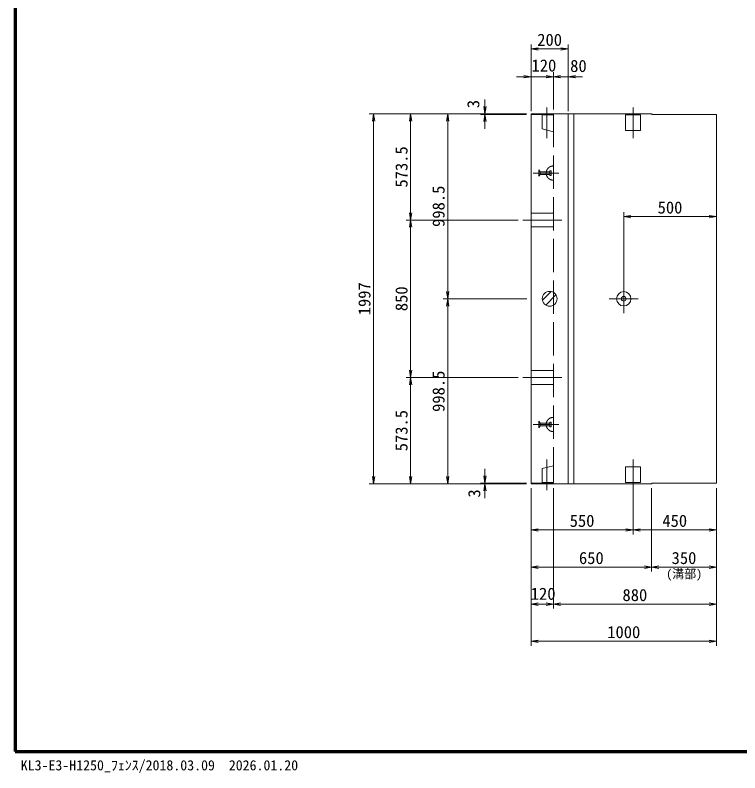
# Model space of a CAD drawing. Units: millimetres at full size, sheet at 1:30; some dimension numbers follow another scale. Extents: x 134809 to 146659, y -1498 to 6777.
# Drawn here: x 134809 to 138719, y -1498 to 2591 of the extents above; entities that cross this region are included whole.
import ezdxf
from ezdxf.enums import TextEntityAlignment as Align

# ---------------------------------------------------------------- set-up
doc = ezdxf.new("R2010")
doc.units = ezdxf.units.MM
doc.header["$LTSCALE"] = 30
doc.linetypes.add('CHAIN', pattern=[18.5, 12, -1.5, 3.5, -1.5])
doc.linetypes.add('DASHED', pattern=[7.5, 6, -1.5])
for name, color, linetype, lineweight in [('01図枠', 1, 'Continuous', 70), ('中心', 6, 'CHAIN', 9), ('外形線', 7, 'Continuous', 13), ('寸法', 2, 'Continuous', 9), ('細線', 4, 'Continuous', 9)]:
    doc.layers.add(name, color=color, linetype=linetype, lineweight=lineweight)
doc.layers.add('文字', color=7, linetype='Continuous')
doc.styles.add('ＭＳ ゴシック', font='')
doc.styles.get('ＭＳ ゴシック').set_extended_font_data('MS Gothic')

# ---------------------------------------------------------------- blocks, each defined once
blk = doc.blocks.new('open_arrow')
at = {"color": 0, "linetype": 'Continuous', "lineweight": -2}
blk.add_lwpolyline([(7.5, 1.25), (0, 0), (7.5, -1.25)], dxfattribs=at)

msp = doc.modelspace()

# ---------------------------------------------------------------- hatches: boundary and pattern name
at = {"layer": '細線'}
h = msp.add_hatch(dxfattribs=at)
h.set_pattern_fill('USER', color=256, style=0, pattern_type=2)
h.set_pattern_definition([(45, (13100.56, 23.88), (-22.45064, 22.45064), [])])
h.paths.add_polyline_path([(137711.48, 1095.73, -0.27564), (137732.48, 1060.53, -0.27564), (137711.48, 1025.33, -0.56784), (137652.48, 1060.53, -0.56784)])

# ---------------------------------------------------------------- linework, layer by layer
at = {"layer": '01図枠'}
msp.add_lwpolyline([(134808.55, -1383.36), (146658.55, -1383.36), (146658.55, 6776.64), (134808.55, 6776.64)], close=True, dxfattribs=at)
at = {"layer": '中心'}
for p, q in [((137677.48, 1928.03), (137677.48, 2093.03)), ((138142.48, 1928.03), (138142.48, 2093.03)), ((137742.48, 1739.03), (137603.48, 1739.03)), ((137547.48, 1485.53), (137757.48, 1485.53)), ((138092.48, 1139.03), (138092.48, 982.03)), ((138170.98, 1060.53), (138013.98, 1060.53)), ((137547.48, 635.53), (137757.48, 635.53)), ((137742.48, 382.03), (137603.48, 382.03)), ((137677.48, 193.03), (137677.48, 28.03)), ((138142.48, 193.03), (138142.48, 28.03))]:
    msp.add_line(p, q, dxfattribs=at)
at = {"layer": '外形線'}
for p, q in [((137592.48, 2059.03), (138242.48, 2059.03)), ((137592.48, 2059.03), (137592.48, 62.03)), ((137792.48, 2059.03), (137792.48, 62.03)), ((138245.48, 2056.03), (138242.48, 2059.03)), ((138245.48, 2056.03), (138592.48, 2056.03)), ((138592.48, 65.03), (138592.48, 2056.03)), ((137592.48, 62.03), (138242.48, 62.03)), ((138242.48, 62.03), (138245.48, 65.03)), ((138245.48, 65.03), (138592.48, 65.03))]:
    msp.add_line(p, q, dxfattribs=at)
msp.add_circle((137692.48, 1060.53), 40, dxfattribs=at)
at = {"layer": '寸法'}
for p, q in [((137592.48, 2074.03), (137592.48, 2433.03)), ((137792.48, 2074.03), (137792.48, 2433.03)), ((137592.48, 2409.03), (137792.48, 2409.03)), ((137790.48, 2259.03), (137514.48, 2259.03)), ((137592.48, 2083.03), (137592.48, 2283.03)), ((137634.48, 2259.03), (137870.48, 2259.03)), ((137712.48, 2083.03), (137712.48, 2283.03)), ((137712.48, 2083.03), (137712.48, 2283.03)), ((137792.48, 2083.03), (137792.48, 2283.03)), ((137343.11, 2137.03), (137343.11, 1978.03)), ((137568.48, 2059.03), (136718.48, 2059.03)), ((136742.48, 2059.03), (136742.48, 62.03)), ((137568.48, 2059.03), (136918.48, 2059.03)), ((136942.48, 2059.03), (136942.48, 1485.53)), ((137568.48, 2059.03), (137118.48, 2059.03)), ((137142.48, 2059.03), (137142.48, 1060.53)), ((137568.48, 2059.03), (137319.11, 2059.03)), ((137568.48, 2056.03), (137319.11, 2056.03)), ((138092.09, 1133.03), (138092.09, 1527.88)), ((138592.09, 1127.9), (138592.09, 1527.88)), ((137523.48, 1485.53), (136918.48, 1485.53)), ((137523.48, 1485.53), (136918.48, 1485.53)), ((136942.48, 1485.53), (136942.48, 635.53)), ((138592.09, 1503.88), (138092.09, 1503.88)), ((137569.48, 1060.53), (137118.48, 1060.53)), ((137569.48, 1060.53), (137118.48, 1060.53)), ((137142.48, 1060.53), (137142.48, 62.03)), ((137523.48, 635.53), (136918.48, 635.53)), ((137523.48, 635.53), (136918.48, 635.53)), ((136942.48, 635.53), (136942.48, 62.03)), ((137343.11, -15.97), (137343.11, 143.03)), ((137568.48, 62.03), (136718.48, 62.03)), ((137568.48, 62.03), (136918.48, 62.03)), ((137568.48, 62.03), (137118.48, 62.03)), ((137568.48, 65.03), (137319.11, 65.03)), ((137568.48, 62.03), (137319.11, 62.03)), ((137592.48, 38.03), (137592.48, -811.97)), ((137592.48, 38.03), (137592.48, -611.97)), ((137592.48, 38.03), (137592.48, -411.97)), ((137592.48, 38.03), (137592.48, -211.33)), ((137712.47, 37.38), (137712.47, -611.97)), ((137712.47, 37.38), (137712.47, -611.97)), ((138142.48, 38.03), (138142.48, -211.33)), ((138142.48, 38.03), (138142.48, -211.33)), ((138242.48, 38.03), (138242.48, -411.97)), ((138242.48, 38.03), (138242.48, -411.97)), ((138592.48, 38.03), (138592.48, -811.97)), ((138592.48, 38.03), (138592.48, -611.97)), ((138592.48, 38.03), (138592.48, -411.97)), ((138592.48, 38.03), (138592.48, -211.33)), ((137592.48, -187.33), (138142.48, -187.33)), ((138592.48, -187.33), (138142.48, -187.33)), ((137592.48, -387.97), (138242.48, -387.97)), ((138242.48, -387.97), (138592.48, -387.97)), ((137592.48, -587.97), (137712.47, -587.97)), ((137712.47, -587.97), (138592.48, -587.97)), ((137592.48, -787.97), (138592.48, -787.97))]:
    msp.add_line(p, q, dxfattribs=at)
at = {"layer": '寸法', "color": 3, "linetype": 'DASHED'}
for p, q in [((137712.48, 1777.53), (137712.48, 1700.53)), ((137633.48, 1721.53), (137633.48, 1756.53)), ((137633.48, 1756.53), (137641.14, 1746.03)), ((137641.14, 1732.03), (137633.48, 1721.53)), ((137693.14, 1746.03), (137641.14, 1746.03)), ((137641.14, 1746.03), (137641.14, 1732.03)), ((137693.14, 1732.03), (137641.14, 1732.03)), ((137693.14, 1726.53), (137693.14, 1751.53)), ((137693.14, 1751.53), (137701.48, 1751.53)), ((137701.48, 1726.53), (137693.14, 1726.53)), ((137701.48, 1751.53), (137701.48, 1726.53)), ((137712.48, 343.53), (137712.48, 420.53)), ((137641.14, 389.03), (137633.48, 399.53)), ((137633.48, 399.53), (137633.48, 364.53)), ((137633.48, 364.53), (137641.14, 375.03)), ((137693.14, 389.03), (137641.14, 389.03)), ((137641.14, 375.03), (137641.14, 389.03)), ((137693.14, 375.03), (137641.14, 375.03)), ((137701.48, 394.53), (137693.14, 394.53)), ((137693.14, 394.53), (137693.14, 369.53)), ((137693.14, 369.53), (137701.48, 369.53)), ((137701.48, 369.53), (137701.48, 394.53))]:
    msp.add_line(p, q, dxfattribs=at)
at = {"layer": '寸法', "color": 3}
for radius in [38.5, 12.5]:
    msp.add_circle((138092.48, 1060.53), radius, dxfattribs=at)
at = {"layer": '寸法', "color": 3, "linetype": 'DASHED'}
for centre in [(137712.48, 1739.03), (137712.48, 382.03)]:
    msp.add_arc(centre, 38.5, 90, 270, dxfattribs=at)
at = {"layer": '細線', "linetype": 'DASHED'}
for p, q in [((137592.48, 2056.03), (137712.48, 2056.03)), ((137652.48, 2053.03), (137652.48, 1977.03)), ((137652.48, 2053.03), (137712.48, 2053.03)), ((137712.48, 2059.03), (137712.48, 62.03)), ((137712.48, 2053.03), (137712.48, 1962.03)), ((137652.48, 1977.03), (137712.48, 1962.03)), ((137652.48, 144.03), (137712.48, 159.03)), ((137652.48, 68.03), (137652.48, 144.03)), ((137712.48, 68.03), (137712.48, 159.03)), ((137592.48, 65.03), (137712.48, 65.03)), ((137652.48, 68.03), (137712.48, 68.03))]:
    msp.add_line(p, q, dxfattribs=at)
at = {"layer": '細線'}
for p, q in [((137822.48, 2059.03), (137822.48, 62.03)), ((138182.48, 2053.03), (138102.48, 2053.03)), ((138102.48, 1968.03), (138102.48, 2053.03)), ((138182.48, 1968.03), (138182.48, 2053.03)), ((138182.48, 1968.03), (138102.48, 1968.03)), ((138182.48, 153.03), (138102.48, 153.03)), ((138102.48, 153.03), (138102.48, 68.03)), ((138182.48, 153.03), (138182.48, 68.03)), ((138182.48, 68.03), (138102.48, 68.03))]:
    msp.add_line(p, q, dxfattribs=at)
at = {"layer": '細線', "linetype": 'DASHED'}
for points in [[(137592.48, 1448.03), (137712.48, 1448.03), (137712.48, 1523.03), (137592.48, 1523.03)], [(137592.48, 673.03), (137712.48, 673.03), (137712.48, 598.03), (137592.48, 598.03)]]:
    msp.add_lwpolyline(points, close=True, dxfattribs=at)

# ---------------------------------------------------------------- block references
at = {"layer": '寸法', "xscale": 5.2, "yscale": 5.2}
for p in [(137592.48, 2409.03), (137712.48, 2259.03), (137792.48, 2259.03), (138092.09, 1503.88), (137592.48, -187.33), (138142.48, -187.33), (137592.48, -387.97), (138242.48, -387.97), (137592.48, -587.97), (137712.47, -587.97), (137592.48, -787.97)]:
    msp.add_blockref('open_arrow', p, dxfattribs=at)
for p, rotation in [((137792.48, 2409.03), 180), ((137592.48, 2259.03), 180), ((137712.48, 2259.03), 180), ((137343.11, 2059.03), 90), ((136742.48, 2059.03), 270), ((136942.48, 2059.03), 270), ((137142.48, 2059.03), 270), ((137343.11, 2056.03), 270), ((136942.48, 1485.53), 90), ((136942.48, 1485.53), 270), ((138592.09, 1503.88), 180), ((137142.48, 1060.53), 90), ((137142.48, 1060.53), 270), ((136942.48, 635.53), 90), ((136942.48, 635.53), 270), ((136742.48, 62.03), 90), ((136942.48, 62.03), 90), ((137142.48, 62.03), 90), ((137343.11, 65.03), 90), ((137343.11, 62.03), 270), ((138142.48, -187.33), 180), ((138592.48, -187.33), 180), ((138242.48, -387.97), 180), ((138592.48, -387.97), 180), ((137712.47, -587.97), 180), ((138592.48, -587.97), 180), ((138592.48, -787.97), 180)]:
    msp.add_blockref('open_arrow', p, dxfattribs=dict(at, rotation=rotation))

# ---------------------------------------------------------------- texts
at = {"layer": '寸法', "style": 'ＭＳ ゴシック'}
for s, p in [('200', (137692.48, 2458.53)), ('120', (137661.65, 2319.93)), ('80', (137847.93, 2317.39)), ('500', (138342.09, 1553.38)), ('550', (137867.48, -137.83)), ('450', (138367.48, -137.83)), ('650', (137917.48, -338.47)), ('350', (138417.48, -338.47)), ('120', (137657.48, -531.55)), ('880', (138152.48, -538.47)), ('1000', (138092.48, -738.47))]:
    msp.add_text(s, height=65.51, dxfattribs=at).set_placement(p, align=Align.MIDDLE_CENTER)
for s, p in [('3', (137280.3, 2111.48)), ('573.5', (136892.98, 1772.28)), ('998.5', (137092.98, 1559.78)), ('1997', (136692.98, 1060.53)), ('850', (136892.98, 1060.53)), ('998.5', (137092.98, 561.28)), ('573.5', (136892.98, 348.78)), ('3', (137285.58, 9.59))]:
    msp.add_text(s, height=65.51, rotation=90, dxfattribs=at).set_placement(p, align=Align.MIDDLE_CENTER)
at = {"layer": '寸法', "color": 3, "style": 'ＭＳ ゴシック'}
msp.add_text('(溝部)', height=47.47, dxfattribs=at).set_placement((138321.53, -462.55), align=Align.BOTTOM_LEFT)
at = {"layer": '文字', "style": 'ＭＳ ゴシック'}
msp.add_text('KL3-E3-H1250_ﾌｪﾝｽ/2018.03.09  2026.01.20', height=54.99, dxfattribs=at).set_placement((134838.7, -1501.45), align=Align.BOTTOM_LEFT)

doc.saveas('drawing.dxf')
